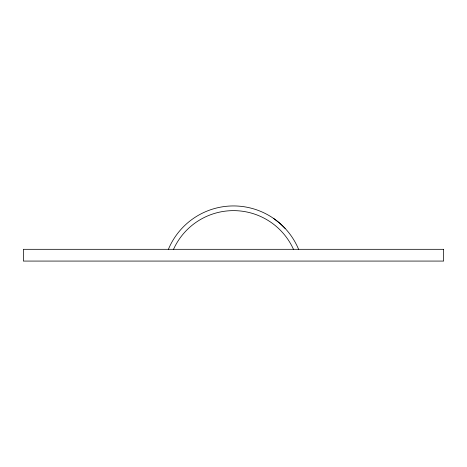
<?xml version="1.0" encoding="UTF-8"?>
<svg xmlns="http://www.w3.org/2000/svg" width="467" height="467" viewBox="0 0 467 467"><rect width="100%" height="100%" fill="white"/><g stroke="black" fill="none" stroke-linecap="round" stroke-linejoin="round"><path stroke-width="0.7" d="M273.504 218.369L279.634 223.109L285.133 228.404M173.526 249.314A65.835 65.835 0 0 1 293.474 249.314M168.4 249.314A70.54 70.54 0 0 1 298.6 249.314M443.65 249.314L23.35 249.314L23.35 261.071L443.65 261.071L443.65 249.314"/></g></svg>
